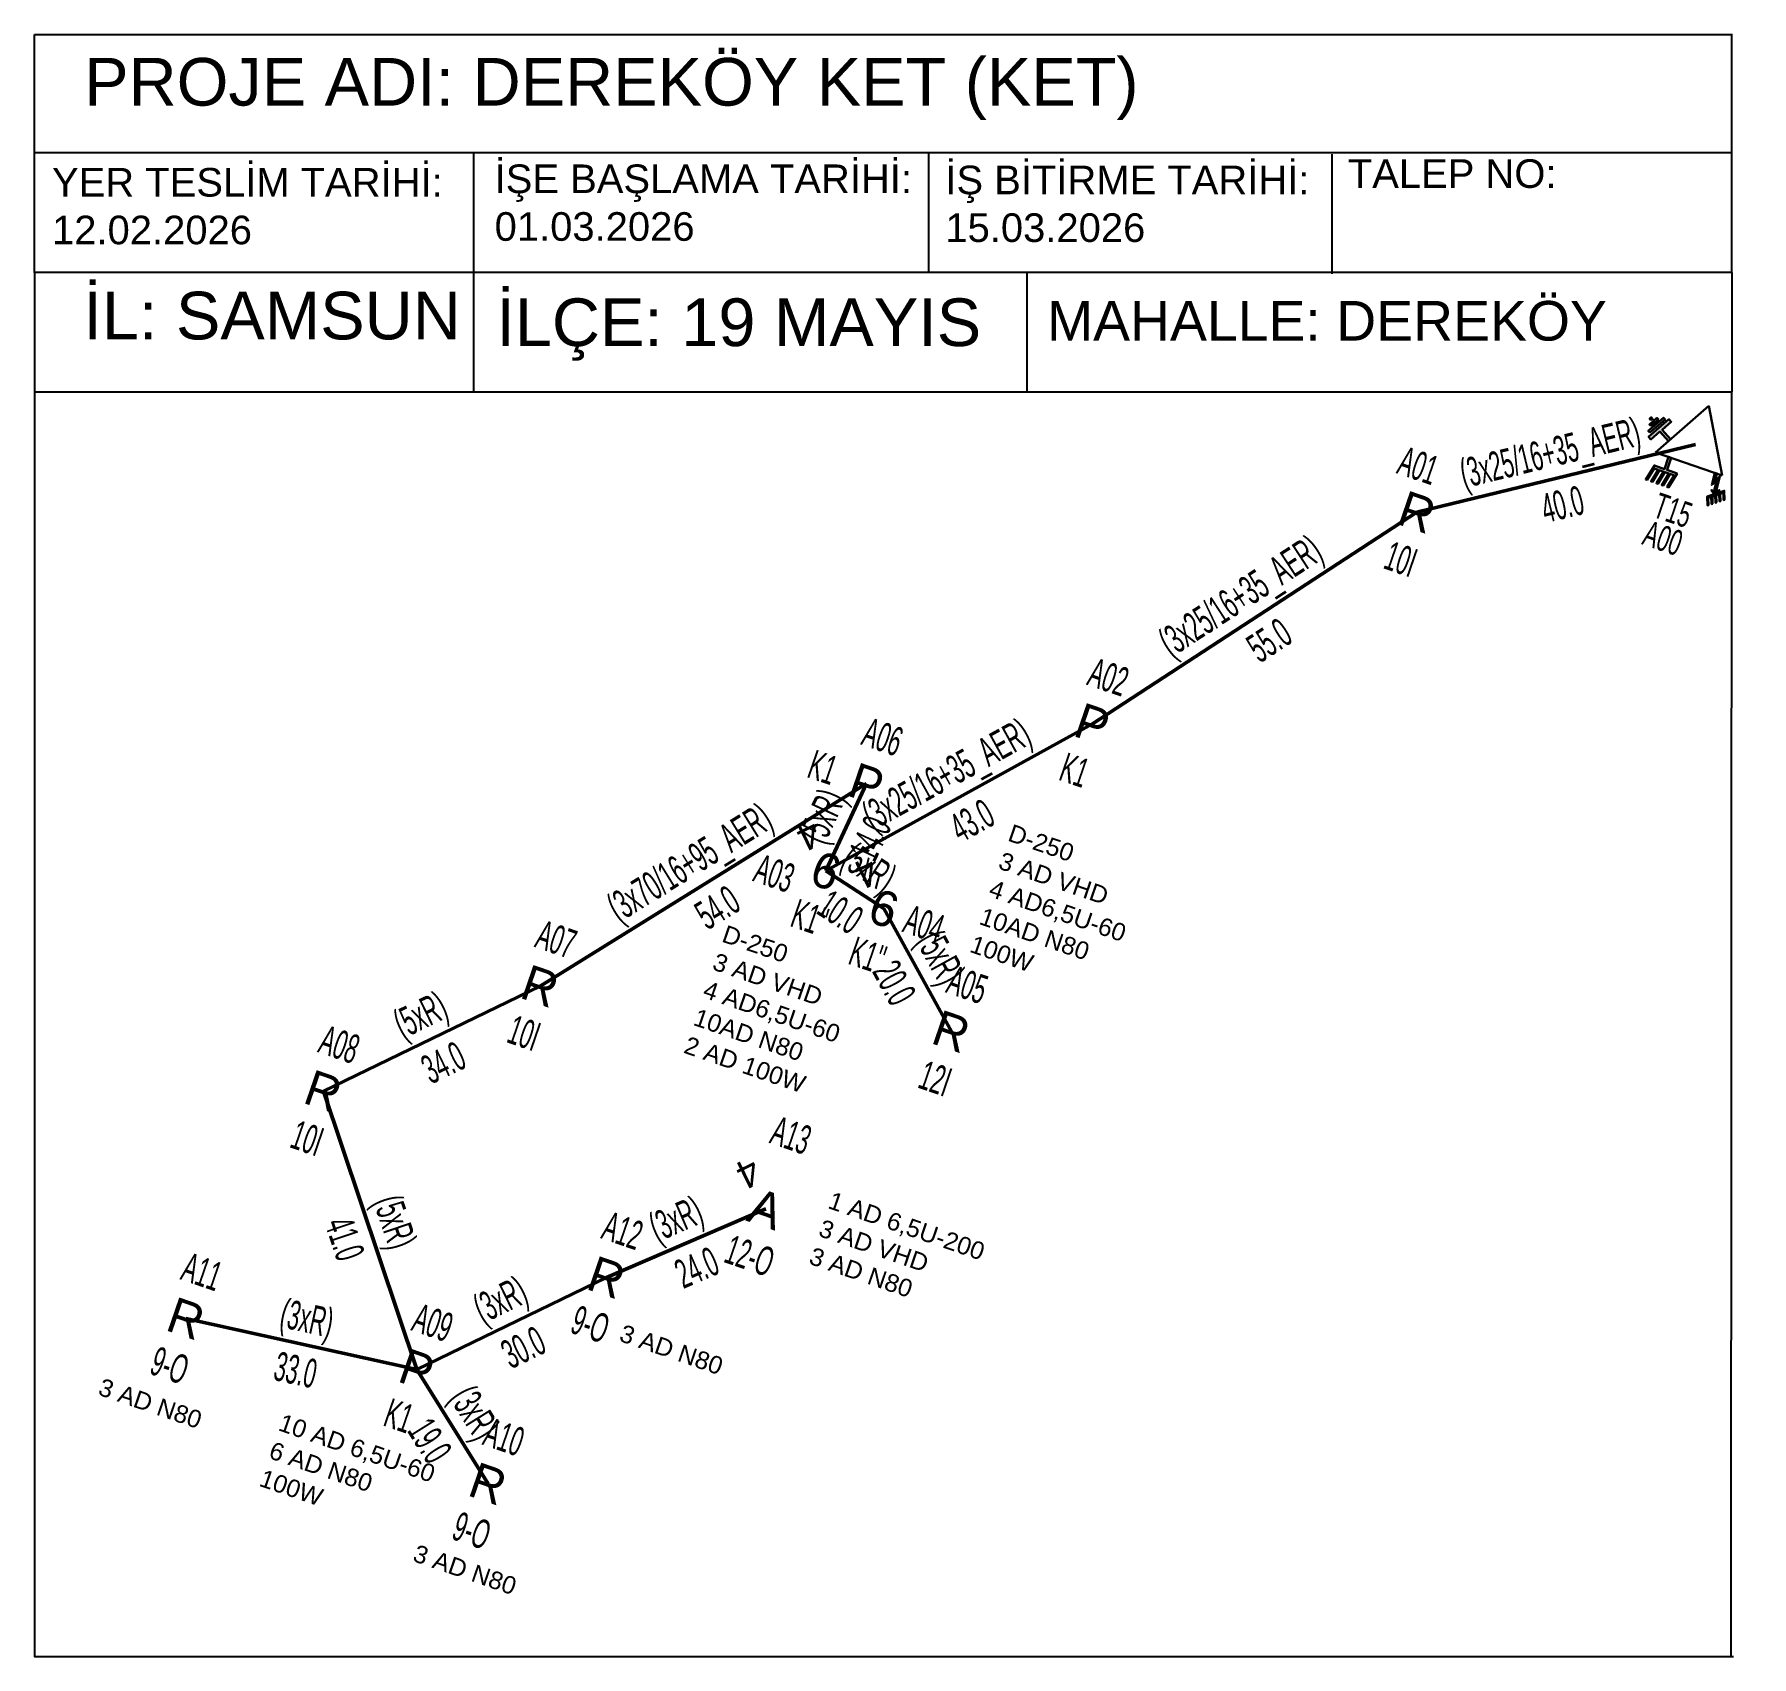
# Model space of a CAD drawing. Header units: millimetres. Extents: x 468140 to 468525, y 4607702 to 4608066.
import ezdxf
from ezdxf.enums import TextEntityAlignment as Align

# ---------------------------------------------------------------- set-up
doc = ezdxf.new("R2010")
doc.units = ezdxf.units.MM
for name, color, linetype, lineweight in [('DIREK_AG_MEVCUT', 3, 'Continuous', 25), ('DIREK_OG_MEVCUT', 1, 'Continuous', 25), ('HAT_AG_HAVAI_MEVCUT', 82, 'Continuous', 50), ('TRAFO_MEVCUT', 5, 'Continuous', 30), ('TRAFO_TADILAT_BYSK', 5, 'Continuous', 30)]:
    doc.layers.add(name, color=color, linetype=linetype, lineweight=lineweight)
doc.styles.add('Direk', font='B_CAD')
doc.styles.get("Standard").update_dxf_attribs({"font": 'Arial'})

# ---------------------------------------------------------------- blocks, each defined once
blk = doc.blocks.new('MEV_DIREK')
h = blk.add_hatch(color=32)
h.paths.add_polyline_path([(-2.14, 0.97), (-2.35, 1.09), (-3.31, -0.55), (-3.09, -0.67), (-2.67, 0.06), (-1.89, -0.39), (-1.79, -0.22), (-2.56, 0.23)])
h.paths.add_polyline_path([(-3.46, -0.17), (-3.33, -0.25), (-2.61, 0.99), (-2.74, 1.06)])
h.paths.add_polyline_path([(-3.54, 0.29), (-3.41, 0.22), (-3.05, 0.82), (-3.18, 0.9)])
h.paths.add_polyline_path([(-3.58, 0.81), (-3.66, 0.68), (-3.53, 0.61), (-3.45, 0.74)])
h.paths.add_polyline_path([(-1.51, -2.34), (-2.26, -2.33), (-2.52, -3.47), (-2.42, -3.47), (-2.21, -2.53), (-1.91, -2.54), (-2.12, -3.47), (-2.02, -3.47), (-1.81, -2.54), (-1.51, -2.54), (-1.72, -3.47), (-1.62, -3.48), (-1.41, -2.54), (-1.11, -2.54), (-1.32, -3.48), (-1.22, -3.48), (-1.01, -2.54), (-0.71, -2.55), (-0.92, -3.48), (-0.82, -3.48), (-0.56, -2.35), (-1.31, -2.34), (-1.31, -1.44), (-1.51, -1.44)])
at = {"layer": 'TRAFO_MEVCUT'}
for points in [[(2.35, -1.57), (2.12, -1.92), (2.08, -1.44), (1.94, -1.44), (2.01, -2.32), (2.25, -1.96), (2.31, -2.67), (2.1, -2.67), (2.39, -2.87), (2.4, -2.86), (2.64, -2.49), (2.45, -2.63)], [(2.35, -1.57), (2.12, -1.92), (2.08, -1.44), (1.94, -1.44), (2.01, -2.32), (2.25, -1.96), (2.31, -2.67), (2.1, -2.67), (2.39, -2.87), (1.98, -3.19), (2.2, -3.79), (2.26, -3.74), (2.08, -3.26), (2.26, -3.13), (2.44, -3.6), (2.49, -3.56), (2.32, -3.08), (2.49, -2.94), (2.67, -3.42), (2.73, -3.38), (2.55, -2.9), (2.73, -2.76), (2.91, -3.24), (2.97, -3.2), (2.79, -2.72), (2.97, -2.58), (3.15, -3.06), (3.21, -3.01), (2.98, -2.42), (2.4, -2.86), (2.64, -2.49), (2.45, -2.63)], [(2.97, -2.58), (3.15, -3.06), (3.21, -3.01), (2.98, -2.42), (2.4, -2.86), (2.64, -2.49), (2.45, -2.63), (2.35, -1.57), (2.12, -1.92), (2.08, -1.44), (1.94, -1.44), (2.01, -2.32), (2.25, -1.96), (2.31, -2.67), (2.1, -2.67), (2.39, -2.87), (1.98, -3.19), (2.2, -3.79), (2.26, -3.74), (2.08, -3.26), (2.26, -3.13), (2.44, -3.6), (2.49, -3.56), (2.32, -3.08), (2.49, -2.94), (2.67, -3.42), (2.73, -3.38), (2.55, -2.9), (2.73, -2.76), (2.91, -3.24), (2.97, -3.2), (2.79, -2.72)]]:
    blk.add_hatch(color=32, dxfattribs=at).paths.add_polyline_path(points)
at = {"layer": 'TRAFO_MEVCUT', "linetype": 'Continuous'}
for p, q in [((-2.5, -1.44), (0, 2.89)), ((2.5, -1.44), (0, 2.89)), ((-2.5, -1.44), (2.5, -1.44))]:
    blk.add_line(p, q, dxfattribs=at)
at = {"layer": 'TRAFO_MEVCUT', "color": 32, "flags": 128}
blk.add_lwpolyline([(1.94, -1.44), (2.08, -1.44), (2.12, -1.92), (2.35, -1.57), (2.45, -2.63), (2.64, -2.49), (2.4, -2.86), (2.98, -2.42), (3.21, -3.01), (3.15, -3.06), (2.97, -2.58), (2.79, -2.72), (2.97, -3.2), (2.91, -3.24), (2.73, -2.76), (2.55, -2.9), (2.73, -3.38), (2.67, -3.42), (2.49, -2.94), (2.32, -3.08), (2.49, -3.56), (2.44, -3.6), (2.26, -3.13), (2.08, -3.26), (2.26, -3.74), (2.2, -3.79), (1.98, -3.19), (2.39, -2.87), (2.1, -2.67), (2.31, -2.67), (2.25, -1.96), (2.01, -2.32), (1.94, -1.44)], dxfattribs=at)
at = {"layer": 'TRAFO_TADILAT_BYSK', "color": 32, "flags": 128}
for points in [[(-3.53, 0.61), (-3.45, 0.74), (-3.58, 0.81), (-3.66, 0.68), (-3.53, 0.61)], [(-3.41, 0.22), (-3.05, 0.82), (-3.18, 0.9), (-3.54, 0.29), (-3.41, 0.22)], [(-3.33, -0.25), (-2.61, 0.99), (-2.74, 1.06), (-3.46, -0.17), (-3.33, -0.25)], [(-1.79, -0.22), (-2.56, 0.23), (-2.14, 0.97), (-2.35, 1.09), (-3.31, -0.55), (-3.09, -0.67), (-2.67, 0.06), (-1.89, -0.39), (-1.79, -0.22)], [(-1.31, -1.44), (-1.51, -1.44), (-1.51, -2.34), (-2.26, -2.33), (-2.52, -3.47), (-2.42, -3.47), (-2.21, -2.53), (-1.91, -2.54), (-2.12, -3.47), (-2.02, -3.47), (-1.81, -2.54), (-1.51, -2.54), (-1.72, -3.47), (-1.62, -3.48), (-1.41, -2.54), (-1.11, -2.54), (-1.32, -3.48), (-1.22, -3.48), (-1.01, -2.54), (-0.71, -2.55), (-0.92, -3.48), (-0.82, -3.48), (-0.56, -2.35), (-1.31, -2.34), (-1.31, -1.44)]]:
    blk.add_lwpolyline(points, dxfattribs=at)

msp = doc.modelspace()

# ---------------------------------------------------------------- linework, layer by layer
for p, q in [((468140.28, 4608066.11), (468521.18, 4608066.11)), ((468140.3, 4608012.7), (468140.3, 4608066.11)), ((468521.02, 4608039.61), (468521.01, 4608066.11)), ((468140.28, 4608039.61), (468521.02, 4608039.61)), ((468238.89, 4607985.97), (468238.89, 4608039.61)), ((468340.86, 4608039.61), (468340.86, 4608012.7)), ((468431.35, 4608012.38), (468431.35, 4608039.24)), ((468521.03, 4608012.71), (468521.02, 4608039.63)), ((468362.98, 4607985.97), (468362.98, 4608012.7)), ((468521.03, 4608012.71), (468521.03, 4607985.97)), ((468140.3, 4607985.97), (468474.29, 4607985.97)), ((468474.29, 4607985.97), (468521.03, 4607985.95)), ((468520.91, 4607702.35), (468521.03, 4607985.97))]:
    msp.add_line(p, q)
msp.add_lwpolyline([(468521.02, 4608012.7), (468140.3, 4608012.7), (468140.3, 4607985.97), (468140.3, 4607702.35), (468521.37, 4607702.35)])
at = {"layer": 'HAT_AG_HAVAI_MEVCUT', "color": 116, "ltscale": 2, "true_color": 0x136734}
for p, q in [((468512.87, 4607974.12), (468450.41, 4607958.97)), ((468450.41, 4607958.97), (468377.6, 4607911.52)), ((468377.6, 4607911.52), (468317.82, 4607878.56)), ((468326.95, 4607898.11), (468253.74, 4607852.71)), ((468326.95, 4607898.11), (468317.82, 4607878.56)), ((468317.82, 4607878.56), (468330.84, 4607870.12)), ((468330.84, 4607870.12), (468345.97, 4607842.53)), ((468253.74, 4607852.71), (468205.11, 4607829.14)), ((468205.11, 4607829.14), (468226.06, 4607766.75))]:
    msp.add_line(p, q, dxfattribs=at)
at = {"layer": 'HAT_AG_HAVAI_MEVCUT', "color": 3, "ltscale": 2}
for p, q in [((468268.63, 4607787.39), (468304.36, 4607802.76)), ((468226.06, 4607766.75), (468268.63, 4607787.39)), ((468226.06, 4607766.75), (468174.29, 4607778.17)), ((468242.04, 4607741.12), (468226.06, 4607766.75))]:
    msp.add_line(p, q, dxfattribs=at)

# ---------------------------------------------------------------- block references
at = {"layer": 'TRAFO_MEVCUT', "linetype": 'ByBlock', "xscale": 3.175551622029246, "yscale": 3.175551622029246, "zscale": 3.175551622029246, "rotation": 341.0595398650296}
msp.add_blockref('MEV_DIREK', (468512.87, 4607974.12), dxfattribs=at)

# ---------------------------------------------------------------- texts
at = {"attachment_point": 1}
for s, width, gutter_width, insert, char_height in [('PROJE ADI: DEREKÖY KET (KET) ', 13054.1688, 53.46, (468151.45, 4608060.82), 10.692), ('YER TESLİM TARİHİ:\\P12.02.2026', 7832.5013, 32.08, (468144.24, 4608036.15), 6.4152), ('İŞE BAŞLAMA TARİHİ:\\P01.03.2026', 7832.5013, 32.08, (468243.52, 4608036.93), 6.4152), ('İŞ BİTİRME TARİHİ:\\P15.03.2026', 7832.5013, 32.08, (468344.62, 4608036.67), 6.4152), ('TALEP NO:', 7832.5013, 32.08, (468434.9, 4608038.1), 6.415), ('İL: SAMSUN', 13054.1688, 53.46, (468151.28, 4608008.4), 10.692), ('İLÇE: 19 MAYIS', 13054.1688, 53.46, (468243.91, 4608006.9), 10.692), ('MAHALLE: DEREKÖY', 10853.3654, 44.45, (468367.42, 4608006.33), 8.8894)]:
    msp.add_mtext_dynamic_manual_height_columns(s, width=width, gutter_width=gutter_width, heights=[0], dxfattribs=dict(at, insert=insert, char_height=char_height))
at = {"char_height": 3.952, "attachment_point": 1, "rotation": 341.0595}
for s, insert in [('D-250\\P3 AD VHD\\P4 AD6,5U-60\\P10AD N80\\P100W', (468359.66, 4607889.11)), ('D-250\\P3 AD VHD\\P4 AD6,5U-60\\P10AD N80\\P2 AD 100W', (468295.52, 4607866.48)), ('1 AD 6,5U-200\\P3 AD VHD\\P3 AD N80', (468319.32, 4607806.73)), ('3 AD N80', (468272.5, 4607776.95)), ('3 AD N80', (468155.61, 4607764.89)), ('10 AD 6,5U-60\\P6 AD N80\\P100W', (468196.03, 4607756.91)), ('3 AD N80', (468226.19, 4607727.6))]:
    msp.add_mtext_dynamic_manual_height_columns(s, width=4825.1591, gutter_width=19.76, heights=[0], dxfattribs=dict(at, insert=insert))
at = {"layer": 'DIREK_AG_MEVCUT', "color": 116, "linetype": 'ByBlock', "true_color": 0x136734, "width": 0.53}
for s, p in [('A01', (468450.7, 4607969.45)), ('10I', (468446.8, 4607948.46)), ('A02', (468381.21, 4607922.03)), ('A06', (468330.56, 4607908.62)), ('K1', (468317.14, 4607901.76)), ('K1', (468373.61, 4607901.14)), ('A07', (468257.34, 4607863.23)), ('10I', (468250.13, 4607842.2)), ('A08', (468208.72, 4607839.65)), ('10I', (468201.5, 4607818.63))]:
    msp.add_text(s, height=6.51, rotation=341.0595, dxfattribs=at).set_placement(p, align=Align.MIDDLE_CENTER)
at = {"layer": 'DIREK_AG_MEVCUT', "color": 116, "linetype": 'ByBlock', "true_color": 0x136734, "style": 'Direk'}
for s, p in [('R', (468450.41, 4607958.97)), ('P', (468377.6, 4607911.52)), ('P', (468326.95, 4607898.11)), ('R', (468253.74, 4607852.71)), ('R', (468205.11, 4607829.14))]:
    msp.add_text(s, height=7.94, rotation=341.0595, dxfattribs=at).set_placement(p, align=Align.MIDDLE_CENTER)
at = {"layer": 'DIREK_AG_MEVCUT', "color": 3, "linetype": 'ByBlock', "width": 0.53}
for s, p in [('A05', (468349.58, 4607853.04)), ('12I', (468342.37, 4607832.01)), ('A12', (468272.24, 4607797.9)), ('A11', (468177.9, 4607788.69)), ('A09', (468229.67, 4607777.27)), ('9-O', (468265.02, 4607776.88)), ('9-O', (468170.68, 4607767.66)), ('K1', (468222.07, 4607756.37)), ('A10', (468245.64, 4607751.64)), ('9-O', (468238.43, 4607730.61))]:
    msp.add_text(s, height=6.51, rotation=341.0595, dxfattribs=at).set_placement(p, align=Align.MIDDLE_CENTER)
at = {"layer": 'DIREK_AG_MEVCUT', "color": 3, "linetype": 'ByBlock', "style": 'Direk'}
for s, p in [('R', (468345.97, 4607842.53)), ('R', (468268.63, 4607787.39)), ('R', (468174.29, 4607778.17)), ('P', (468226.06, 4607766.75)), ('R', (468242.04, 4607741.12))]:
    msp.add_text(s, height=7.94, rotation=341.0595, dxfattribs=at).set_placement(p, align=Align.MIDDLE_CENTER)
at = {"layer": 'DIREK_OG_MEVCUT', "color": 32, "linetype": 'ByBlock', "style": 'Direk'}
for p in [(468313.92, 4607886.55), (468326.93, 4607878.1), (468300.45, 4607810.75)]:
    msp.add_text('4', height=6.35, rotation=206.0595, dxfattribs=at).set_placement(p, align=Align.MIDDLE_CENTER)
at = {"layer": 'DIREK_OG_MEVCUT', "linetype": 'ByBlock', "width": 0.53}
for s, p in [('A03', (468306.29, 4607878.02)), ("K1''", (468314.22, 4607868.05)), ('A04', (468339.83, 4607866.64)), ("K1''", (468327.23, 4607859.6)), ('A13', (468310.03, 4607819.28)), ('12-O', (468300.75, 4607792.25))]:
    msp.add_text(s, height=6.51, rotation=341.0595, dxfattribs=at).set_placement(p, align=Align.MIDDLE_CENTER)
at = {"layer": 'DIREK_OG_MEVCUT', "linetype": 'ByBlock', "style": 'Direk'}
for s, p in [('6', (468317.82, 4607878.56)), ('6', (468330.84, 4607870.12)), ('A', (468304.36, 4607802.76))]:
    msp.add_text(s, height=7.94, rotation=341.0595, dxfattribs=at).set_placement(p, align=Align.MIDDLE_CENTER)
at = {"layer": 'HAT_AG_HAVAI_MEVCUT', "color": 116, "lineweight": 30, "true_color": 0x136734, "width": 0.53}
for s, height, rotation, p in [('(3x25/16+35_AER)', 6.5099, 13.6291, (468481, 4607969.17)), ('(3x25/16+35_AER)', 6.5099, 33.093, (468412.53, 4607937.51)), ('(3x25/16+35_AER)', 6.5099, 28.8716, (468346.41, 4607897.4)), ('(5xR)', 6.51, 64.9585, (468319.94, 4607889.48)), ('(3x70/16+95_AER)', 6.5099, 31.7978, (468288.92, 4607877.7)), ('(5xR)', 6.51, 327.0233, (468325.8, 4607876.6)), ('(5xR)', 6.51, 298.7477, (468340.77, 4607857.62)), ('(5xR)', 6.51, 25.8613, (468228.25, 4607843.36)), ('(5xR)', 6.51, 288.5602, (468218.14, 4607798.81))]:
    msp.add_text(s, height=height, rotation=rotation, dxfattribs=at).set_placement(p, align=Align.CENTER)
for s, rotation, p in [('40.0', 13.6291, (468482.28, 4607963.92)), ('55.0', 33.093, (468415.48, 4607932.99)), ('43.0', 28.8716, (468349.01, 4607892.68)), ('14.0', 64.9585, (468324.83, 4607887.19)), ('54.0', 31.7978, (468291.77, 4607873.12)), ('10.0', 327.0233, (468322.86, 4607872.07)), ('20.0', 298.7477, (468336.04, 4607855.02)), ('34.0', 25.8613, (468230.6, 4607838.5)), ('41.0', 288.5602, (468213.02, 4607797.09))]:
    msp.add_text(s, height=6.51, rotation=rotation, dxfattribs=at).set_placement(p, align=Align.TOP_CENTER)
at = {"layer": 'HAT_AG_HAVAI_MEVCUT', "color": 3, "lineweight": 30, "width": 0.53}
for rotation, p in [(23.2746, (468285.43, 4607797.56)), (25.8629, (468246.17, 4607779.5)), (347.56, (468200.76, 4607775.1)), (301.938, (468236.34, 4607755.37))]:
    msp.add_text('(3xR)', height=6.51, rotation=rotation, dxfattribs=at).set_placement(p, align=Align.CENTER)
for s, rotation, p in [('24.0', 23.2746, (468287.56, 4607792.6)), ('30.0', 25.8629, (468248.52, 4607774.64)), ('33.0', 347.56, (468199.59, 4607769.83)), ('19.0', 301.938, (468231.76, 4607752.51))]:
    msp.add_text(s, height=6.51, rotation=rotation, dxfattribs=at).set_placement(p, align=Align.TOP_CENTER)
at = {"layer": 'TRAFO_MEVCUT', "linetype": 'ByBlock', "width": 0.6}
msp.add_text('T15', height=5.716, rotation=341.0595, dxfattribs=at).set_placement((468508.75, 4607962.1), align=Align.TOP_CENTER)
msp.add_text('A00', height=5.716, rotation=341.0595, dxfattribs=at).set_placement((468504.66, 4607950.46), align=Align.CENTER)

doc.saveas('drawing.dxf')
